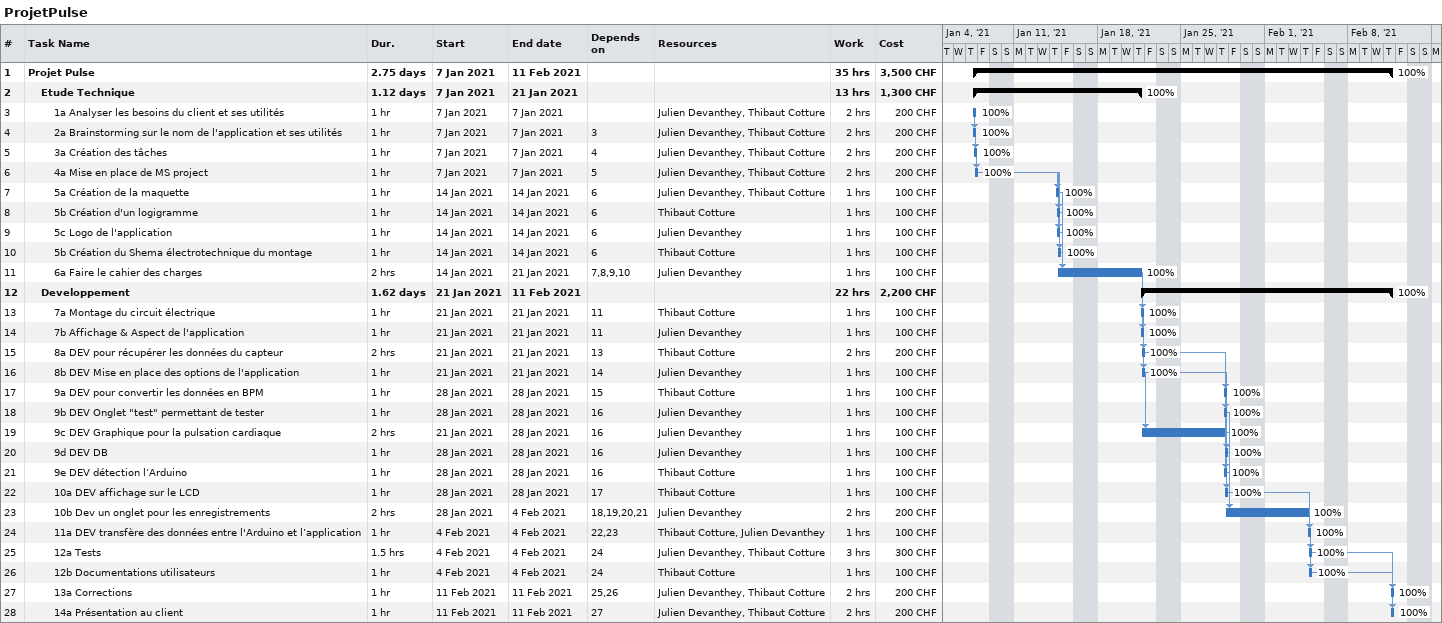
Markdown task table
ProjetPulse

| ID | Level | Task | Duration | Start | Finish | Predecessors | Resources | % complete | Work (h) | Cost (CHF) |
|---|---|---|---|---|---|---|---|---|---|---|
| 1 | 1 | **Projet Pulse** | 2.75d | 2021-01-07 | 2021-02-11 |  |  | 100 | 35 | 3500 |
| 2 | 2 | **Etude Technique** | 1.12d | 2021-01-07 | 2021-01-21 |  |  | 100 | 13 | 1300 |
| 3 | 3 | 1a Analyser les besoins du client et ses utilités | 1h | 2021-01-07 | 2021-01-07 |  | Julien Devanthey, Thibaut Cotture | 100 | 2 | 200 |
| 4 | 3 | 2a Brainstorming sur le nom de l'application et ses utilités | 1h | 2021-01-07 | 2021-01-07 | 3 | Julien Devanthey, Thibaut Cotture | 100 | 2 | 200 |
| 5 | 3 | 3a Création des tâches | 1h | 2021-01-07 | 2021-01-07 | 4 | Julien Devanthey, Thibaut Cotture | 100 | 2 | 200 |
| 6 | 3 | 4a Mise en place de MS project | 1h | 2021-01-07 | 2021-01-07 | 5 | Julien Devanthey, Thibaut Cotture | 100 | 2 | 200 |
| 7 | 3 | 5a Création de la maquette | 1h | 2021-01-14 | 2021-01-14 | 6 | Julien Devanthey, Thibaut Cotture | 100 | 1 | 100 |
| 8 | 3 | 5b Création d'un logigramme | 1h | 2021-01-14 | 2021-01-14 | 6 | Thibaut Cotture | 100 | 1 | 100 |
| 9 | 3 | 5c Logo de l'application | 1h | 2021-01-14 | 2021-01-14 | 6 | Julien Devanthey | 100 | 1 | 100 |
| 10 | 3 | 5b Création du Shema électrotechnique du montage | 1h | 2021-01-14 | 2021-01-14 | 6 | Thibaut Cotture | 100 | 1 | 100 |
| 11 | 3 | 6a Faire le cahier des charges | 2h | 2021-01-14 | 2021-01-21 | 7, 8, 9, 10 | Julien Devanthey | 100 | 1 | 100 |
| 12 | 2 | **Developpement** | 1.62d | 2021-01-21 | 2021-02-11 |  |  | 100 | 22 | 2200 |
| 13 | 3 | 7a Montage du circuit électrique | 1h | 2021-01-21 | 2021-01-21 | 11 | Thibaut Cotture | 100 | 1 | 100 |
| 14 | 3 | 7b Affichage & Aspect de l'application | 1h | 2021-01-21 | 2021-01-21 | 11 | Julien Devanthey | 100 | 1 | 100 |
| 15 | 3 | 8a DEV pour récupérer les données du capteur | 2h | 2021-01-21 | 2021-01-21 | 13 | Thibaut Cotture | 100 | 2 | 200 |
| 16 | 3 | 8b DEV Mise en place des options de l'application | 1h | 2021-01-21 | 2021-01-21 | 14 | Julien Devanthey | 100 | 1 | 100 |
| 17 | 3 | 9a DEV pour convertir les données en BPM | 1h | 2021-01-28 | 2021-01-28 | 15 | Thibaut Cotture | 100 | 1 | 100 |
| 18 | 3 | 9b DEV Onglet "test" permettant de tester | 1h | 2021-01-28 | 2021-01-28 | 16 | Julien Devanthey | 100 | 1 | 100 |
| 19 | 3 | 9c DEV Graphique pour la pulsation cardiaque | 2h | 2021-01-21 | 2021-01-28 | 16 | Julien Devanthey | 100 | 1 | 100 |
| 20 | 3 | 9d DEV DB | 1h | 2021-01-28 | 2021-01-28 | 16 | Julien Devanthey | 100 | 1 | 100 |
| 21 | 3 | 9e DEV détection l’Arduino | 1h | 2021-01-28 | 2021-01-28 | 16 | Thibaut Cotture | 100 | 1 | 100 |
| 22 | 3 | 10a DEV affichage sur le LCD | 1h | 2021-01-28 | 2021-01-28 | 17 | Thibaut Cotture | 100 | 1 | 100 |
| 23 | 3 | 10b Dev un onglet pour les enregistrements | 2h | 2021-01-28 | 2021-02-04 | 18, 19, 20, 21 | Julien Devanthey | 100 | 2 | 200 |
| 24 | 3 | 11a DEV transfère des données entre l'Arduino et l’application | 1h | 2021-02-04 | 2021-02-04 | 22, 23 | Thibaut Cotture, Julien Devanthey | 100 | 1 | 100 |
| 25 | 3 | 12a Tests | 1.5h | 2021-02-04 | 2021-02-04 | 24 | Julien Devanthey, Thibaut Cotture | 100 | 3 | 300 |
| 26 | 3 | 12b Documentations utilisateurs | 1h | 2021-02-04 | 2021-02-04 | 24 | Thibaut Cotture | 100 | 1 | 100 |
| 27 | 3 | 13a Corrections | 1h | 2021-02-11 | 2021-02-11 | 25, 26 | Julien Devanthey, Thibaut Cotture | 100 | 2 | 200 |
| 28 | 3 | 14a Présentation au client | 1h | 2021-02-11 | 2021-02-11 | 27 | Julien Devanthey, Thibaut Cotture | 100 | 2 | 200 |
